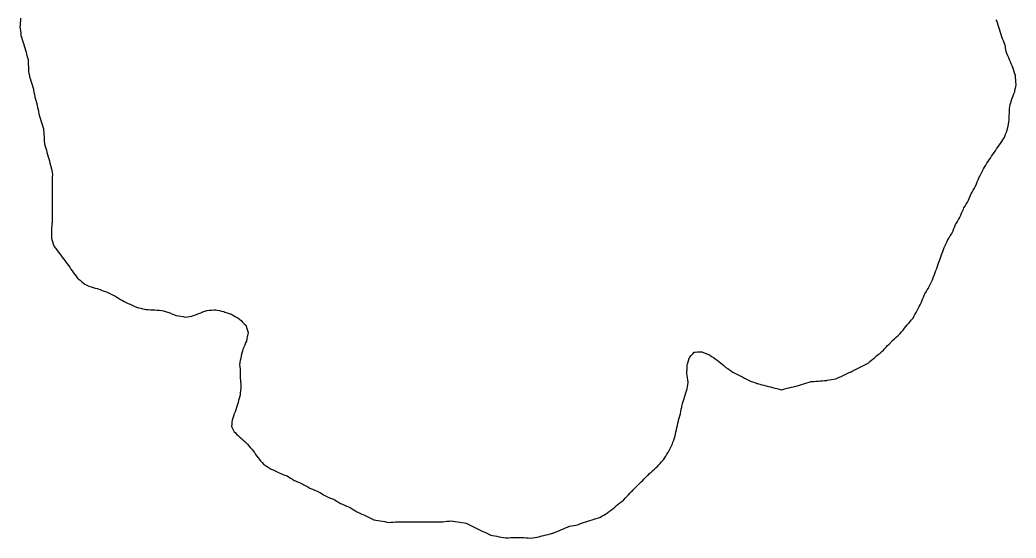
# Model space of a CAD drawing. Header units: millimetres. Extents: x 0 to 3094, y 578 to 2491.
# Drawn here: x 832.1 to 1279.9, y 578.2 to 811.3 of the extents above; entities that cross this region are included whole.
import ezdxf

# ---------------------------------------------------------------- set-up
doc = ezdxf.new("R2010")
doc.units = ezdxf.units.MM
doc.layers.add('ALL_ISLANDS', color=7, linetype='Continuous')
doc.layers.add('OUTLINE_ISLAND_05', color=7, linetype='Continuous')

msp = doc.modelspace()

# ---------------------------------------------------------------- linework, layer by layer
at = {"layer": 'ALL_ISLANDS'}
msp.add_lwpolyline([(832.4422, 812.0259), (832.3658, 811.0288), (832.2895, 810.0317), (832.2131, 809.0347), (832.1368, 808.0376), (832.2276, 807.3216), (832.3535, 806.3295), (832.4793, 805.3375), (832.6052, 804.3454), (832.8597, 803.4963), (833.1468, 802.5384), (833.434, 801.5805), (833.7211, 800.6226), (834.0082, 799.6647), (834.2953, 798.7068), (834.5825, 797.7489), (834.8696, 796.791), (835.1567, 795.8331), (835.4438, 794.8752), (835.731, 793.9173), (835.7719, 793.1967), (835.8286, 792.1983), (835.8853, 791.1999), (835.942, 790.2015), (835.9987, 789.2032), (836.0554, 788.2048), (836.1121, 787.2064), (836.2202, 786.8329), (836.4982, 785.8723), (836.7762, 784.9117), (837.0542, 783.9512), (837.3322, 782.9906), (837.6102, 782.03), (837.8882, 781.0694), (838.1662, 780.1088), (838.2481, 779.7078), (838.4481, 778.728), (838.6482, 777.7482), (838.8483, 776.7684), (838.9085, 776.5463), (839.1704, 775.5812), (839.4323, 774.6161), (839.6942, 773.651), (839.956, 772.6859), (840.1078, 771.9068), (840.299, 770.9253), (840.4902, 769.9437), (840.6814, 768.9622), (840.9762, 768.0096), (841.2718, 767.0543), (841.5675, 766.099), (841.8631, 765.1437), (842.1588, 764.1884), (842.4544, 763.2331), (842.7501, 762.2778), (842.787, 761.6694), (842.8477, 760.6713), (842.9084, 759.6731), (842.969, 758.6749), (843.0297, 757.6768), (843.0903, 756.6786), (843.151, 755.6805), (843.1969, 755.5188), (843.4702, 754.5568), (843.7434, 753.5949), (844.0167, 752.633), (844.29, 751.671), (844.5632, 750.7091), (844.8365, 749.7471), (845.1097, 748.7852), (845.383, 747.8233), (845.6562, 746.8613), (845.9295, 745.8994), (846.2028, 744.9374), (846.2524, 744.6373), (846.4156, 743.6507), (846.5787, 742.6641), (846.7419, 741.6775), (846.7398, 741.6271), (846.6993, 740.6279), (846.6588, 739.6287), (846.6183, 738.6295), (846.5777, 737.6304), (846.5772, 737.0476), (846.5763, 736.0476), (846.5753, 735.0476), (846.5744, 734.0476), (846.5734, 733.0476), (846.5725, 732.0476), (846.5716, 731.0476), (846.5706, 730.0476), (846.5697, 729.0476), (846.5688, 728.0476), (846.5678, 727.0476), (846.5669, 726.0476), (846.5659, 725.0476), (846.565, 724.0476), (846.5641, 723.0476), (846.5631, 722.0476), (846.5622, 721.0476), (846.5613, 720.0476), (846.5169, 719.5204), (846.4331, 718.5239), (846.3492, 717.5275), (846.2654, 716.531), (846.2818, 716.0146), (846.3136, 715.0151), (846.3454, 714.0156), (846.3772, 713.0161), (846.5209, 712.5312), (846.8049, 711.5724), (847.089, 710.6136), (847.3731, 709.6548), (847.559, 709.4048), (848.1558, 708.6025), (848.7527, 707.8001), (849.3495, 706.9977), (849.9463, 706.1954), (850.5432, 705.393), (851.14, 704.5906), (851.7368, 703.7883), (852.3337, 702.9859), (852.9305, 702.1835), (853.3381, 701.6187), (853.9233, 700.8079), (854.5085, 699.997), (855.0937, 699.1861), (855.6789, 698.3752), (856.2641, 697.5643), (856.8493, 696.7534), (857.4345, 695.9425), (858.0197, 695.1316), (858.3902, 694.8122), (859.1476, 694.1593), (859.905, 693.5063), (860.6624, 692.8534), (861.3288, 692.4719), (862.1967, 691.9751), (863.0646, 691.4783), (863.1432, 691.4565), (864.1066, 691.1885), (865.07, 690.9206), (866.0335, 690.6527), (866.9969, 690.3847), (867.2267, 690.3012), (868.1665, 689.9597), (869.1064, 689.6182), (870.0463, 689.2767), (870.9862, 688.9352), (871.6355, 688.6311), (872.5411, 688.207), (873.4467, 687.7829), (874.3523, 687.3589), (874.8048, 687.0861), (875.6612, 686.5699), (876.5177, 686.0537), (877.3741, 685.5374), (878.2306, 685.0212), (879.0525, 684.6287), (879.9549, 684.1978), (880.8573, 683.7668), (881.7597, 683.3359), (882.6621, 682.905), (883.5644, 682.474), (884.4668, 682.0431), (884.4751, 682.0411), (885.4455, 681.7998), (886.416, 681.5586), (887.3865, 681.3174), (888.357, 681.0762), (888.808, 681.0484), (889.8061, 680.9868), (890.8042, 680.9252), (891.8023, 680.8636), (892.8004, 680.802), (893.7985, 680.7404), (894.7966, 680.6788), (895.7947, 680.6172), (896.6149, 680.3904), (897.5786, 680.1237), (898.5424, 679.8571), (898.5765, 679.8436), (899.506, 679.4746), (900.4355, 679.1057), (901.3649, 678.7368), (902.2944, 678.3679), (902.5331, 678.3237), (903.5164, 678.1417), (904.4997, 677.9596), (905.483, 677.7776), (906.4663, 677.5956), (907.3972, 677.7235), (908.3879, 677.8597), (909.3786, 677.9958), (909.6769, 678.1096), (910.6112, 678.466), (911.5456, 678.8224), (912.4799, 679.1788), (913.4142, 679.5352), (914.3486, 679.8916), (915.2829, 680.248), (916.2173, 680.6044), (916.2642, 680.608), (917.2612, 680.6846), (918.2583, 680.7613), (919.2554, 680.8379), (920.2524, 680.9146), (920.8504, 680.7649), (921.8204, 680.5222), (922.7905, 680.2794), (923.7606, 680.0367), (924.3156, 679.8487), (925.2628, 679.528), (926.2099, 679.2073), (927.1571, 678.8865), (927.2288, 678.8445), (928.0916, 678.3389), (928.9543, 677.8333), (929.8171, 677.3276), (930.6799, 676.822), (930.8115, 676.6952), (931.5317, 676.0013), (932.2518, 675.3075), (932.9719, 674.6137), (933.6921, 673.9198), (933.8319, 673.4692), (934.1284, 672.5141), (934.4248, 671.5591), (934.7213, 670.604), (934.5339, 669.7009), (934.3308, 668.7217), (934.1276, 667.7426), (933.9245, 666.7634), (933.5737, 665.9333), (933.1843, 665.0122), (932.795, 664.0911), (932.4057, 663.17), (932.1391, 662.2408), (931.8633, 661.2796), (931.5876, 660.3184), (931.5439, 660.0569), (931.3793, 659.0706), (931.2147, 658.0842), (931.0501, 657.0979), (930.8854, 656.1115), (930.9758, 655.1429), (931.0687, 654.1473), (931.1615, 653.1516), (931.167, 652.7485), (931.1804, 651.7486), (931.1939, 650.7487), (931.2073, 649.7488), (931.2301, 649.4685), (931.3112, 648.4718), (931.3923, 647.4751), (931.4735, 646.4784), (931.4715, 646.4575), (931.3776, 645.4619), (931.2838, 644.4663), (931.1899, 643.4707), (931.0961, 642.4751), (930.9699, 641.9934), (930.7165, 641.026), (930.4631, 640.0587), (930.2097, 639.0913), (930.1034, 638.7737), (929.7861, 637.8254), (929.4688, 636.877), (929.1515, 635.9287), (928.8342, 634.9804), (928.5169, 634.0321), (928.1996, 633.0837), (927.8823, 632.1354), (927.565, 631.1871), (927.4619, 630.33), (927.3425, 629.3372), (927.223, 628.3444), (927.5406, 627.7348), (928.0027, 626.8479), (928.4647, 625.9611), (928.8299, 625.6249), (929.5655, 624.9475), (930.3012, 624.2702), (931.0369, 623.5928), (931.7725, 622.9155), (932.5082, 622.2381), (933.2439, 621.5608), (933.9795, 620.8835), (934.402, 620.3955), (935.0565, 619.6394), (935.7111, 618.8834), (936.3656, 618.1274), (937.0201, 617.3713), (937.5294, 616.6482), (938.1051, 615.8306), (938.6809, 615.013), (939.2567, 614.1954), (939.6948, 613.6901), (940.3498, 612.9345), (941.0048, 612.1789), (941.6599, 611.4233), (942.103, 611.1303), (942.9372, 610.5788), (943.7714, 610.0273), (944.6056, 609.4758), (945.0884, 609.2369), (945.9847, 608.7934), (946.881, 608.3499), (947.7773, 607.9064), (948.6735, 607.4629), (949.4189, 607.1748), (950.3517, 606.8144), (951.2844, 606.4539), (952.2172, 606.0934), (952.9214, 605.6647), (953.7756, 605.1447), (954.6298, 604.6247), (955.484, 604.1048), (955.9504, 603.9157), (956.8771, 603.54), (957.8038, 603.1643), (958.7306, 602.7886), (958.9372, 602.668), (959.8009, 602.1641), (960.6646, 601.6601), (961.5284, 601.1562), (962.3921, 600.6522), (962.7059, 600.5238), (963.6314, 600.1451), (964.5569, 599.7665), (965.4825, 599.3878), (966.408, 599.0091), (967.1843, 598.5322), (968.0364, 598.0088), (968.8884, 597.4854), (969.7405, 596.962), (970.3675, 596.7125), (971.2966, 596.3428), (972.2258, 595.973), (973.1549, 595.6033), (973.6531, 595.3059), (974.5117, 594.7933), (975.3703, 594.2806), (976.2289, 593.768), (976.2452, 593.7611), (977.1663, 593.3718), (978.0874, 592.9825), (979.0085, 592.5932), (979.9296, 592.2039), (980.1646, 592.0658), (981.0268, 591.5591), (981.8889, 591.0524), (982.7511, 590.5458), (983.6132, 590.0391), (983.9769, 589.8631), (984.8771, 589.4276), (985.7773, 588.9922), (986.6775, 588.5567), (987.5777, 588.1212), (988.4779, 587.6857), (989.3781, 587.2502), (990.2783, 586.8147), (991.1785, 586.3793), (992.1615, 586.2153), (993.1478, 586.0508), (994.1342, 585.8862), (995.1206, 585.7217), (996.107, 585.5572), (997.0933, 585.3926), (998.0797, 585.2281), (998.918, 585.2986), (999.9144, 585.3824), (1000.9109, 585.4662), (1001.0551, 585.4667), (1002.0551, 585.4699), (1003.0551, 585.4732), (1004.0551, 585.4764), (1005.0551, 585.4797), (1006.0551, 585.483), (1007.0551, 585.4862), (1008.0551, 585.4895), (1009.0551, 585.4927), (1010.0551, 585.496), (1011.0551, 585.4992), (1012.0551, 585.5025), (1013.0551, 585.5058), (1014.0551, 585.509), (1015.0551, 585.5123), (1016.0551, 585.5155), (1017.0551, 585.5188), (1018.055, 585.522), (1019.055, 585.5253), (1020.055, 585.5286), (1021.055, 585.5318), (1022.055, 585.5351), (1022.182, 585.5448), (1023.179, 585.6216), (1024.1761, 585.6984), (1025.1731, 585.7752), (1026.1702, 585.8519), (1026.8758, 585.741), (1027.8637, 585.5857), (1028.8515, 585.4304), (1029.8394, 585.2751), (1030.8273, 585.1198), (1031.8151, 584.9645), (1032.803, 584.8092), (1033.059, 584.6847), (1033.9585, 584.2476), (1034.8579, 583.8105), (1035.7573, 583.3734), (1036.6567, 582.9364), (1037.5561, 582.4993), (1038.4555, 582.0622), (1039.3549, 581.6251), (1040.2544, 581.188), (1041.1538, 580.7509), (1042.0532, 580.3138), (1042.9526, 579.8767), (1043.852, 579.4396), (1044.5743, 579.3116), (1045.5589, 579.1372), (1046.5436, 578.9627), (1047.5283, 578.7883), (1048.5129, 578.6139), (1049.4976, 578.4394), (1050.4823, 578.265), (1050.8073, 578.2819), (1051.806, 578.3339), (1052.8046, 578.3859), (1053.8033, 578.4379), (1053.9317, 578.4392), (1054.9316, 578.4495), (1055.9316, 578.4598), (1056.9315, 578.4702), (1057.9315, 578.4805), (1058.6591, 578.4166), (1059.6553, 578.3292), (1060.6514, 578.2418), (1061.6476, 578.1544), (1062.5579, 578.2797), (1063.5486, 578.4161), (1064.5392, 578.5525), (1064.8077, 578.6198), (1065.7777, 578.8627), (1066.7478, 579.1057), (1067.7178, 579.3486), (1068.6878, 579.5916), (1069.6579, 579.8345), (1070.6279, 580.0775), (1071.598, 580.3204), (1071.8435, 580.4216), (1072.768, 580.8027), (1073.6925, 581.1839), (1074.6171, 581.565), (1075.5416, 581.9461), (1076.4661, 582.3272), (1077.3906, 582.7084), (1078.3151, 583.0895), (1079.2397, 583.4706), (1080.0942, 583.6006), (1081.0828, 583.7509), (1082.0715, 583.9013), (1082.2302, 583.9611), (1083.1661, 584.3133), (1084.102, 584.6656), (1085.0379, 585.0178), (1085.9738, 585.3701), (1086.4734, 585.5267), (1087.4276, 585.8258), (1088.3818, 586.125), (1089.3361, 586.4241), (1090.2903, 586.7233), (1091.2445, 587.0224), (1092.1987, 587.3216), (1093.1529, 587.6207), (1093.723, 587.9591), (1094.583, 588.4695), (1095.4429, 588.9799), (1096.3029, 589.4903), (1096.4483, 589.6083), (1097.2247, 590.2385), (1098.0011, 590.8687), (1098.7775, 591.499), (1099.5539, 592.1292), (1100.3303, 592.7594), (1101.1067, 593.3896), (1101.8832, 594.0199), (1102.6596, 594.6501), (1103.436, 595.2803), (1103.5743, 595.4259), (1104.2629, 596.151), (1104.9516, 596.8761), (1105.6403, 597.6011), (1106.329, 598.3262), (1107.0177, 599.0513), (1107.1433, 599.1774), (1107.849, 599.8858), (1108.5547, 600.5943), (1109.2605, 601.3028), (1109.9662, 602.0113), (1110.6719, 602.7198), (1111.3776, 603.4283), (1112.0833, 604.1368), (1112.7891, 604.8453), (1113.4948, 605.5538), (1114.2005, 606.2623), (1114.4794, 606.5195), (1115.2145, 607.1975), (1115.9496, 607.8754), (1116.6847, 608.5534), (1117.4198, 609.2314), (1118.1549, 609.9093), (1118.5213, 610.2897), (1119.2151, 611.0099), (1119.9088, 611.7301), (1120.6026, 612.4502), (1121.2964, 613.1704), (1121.3953, 613.328), (1121.9267, 614.1752), (1122.4581, 615.0223), (1122.9894, 615.8694), (1123.5208, 616.7166), (1123.6678, 617.0123), (1124.113, 617.9077), (1124.5581, 618.8032), (1125.0033, 619.6987), (1125.4485, 620.5941), (1125.6941, 621.3106), (1126.0184, 622.2566), (1126.3427, 623.2026), (1126.667, 624.1485), (1126.8369, 624.9293), (1127.0496, 625.9064), (1127.2623, 626.8835), (1127.475, 627.8606), (1127.6876, 628.8378), (1127.9003, 629.8149), (1128.113, 630.792), (1128.2153, 631.1628), (1128.4811, 632.1268), (1128.747, 633.0908), (1129.0129, 634.0548), (1129.0336, 634.1546), (1129.2366, 635.1337), (1129.4395, 636.1129), (1129.6425, 637.0921), (1129.8455, 638.0713), (1130.0246, 638.6599), (1130.3158, 639.6166), (1130.6069, 640.5733), (1130.8981, 641.53), (1131.1893, 642.4866), (1131.4804, 643.4433), (1131.7716, 644.4), (1132.0627, 645.3567), (1132.1879, 646.1948), (1132.3355, 647.1839), (1132.4831, 648.1729), (1132.4667, 648.3053), (1132.3436, 649.2977), (1132.2205, 650.2901), (1132.0973, 651.2825), (1131.9742, 652.2748), (1131.9971, 652.9899), (1132.0292, 653.9894), (1132.0612, 654.9888), (1132.0933, 655.9883), (1132.2505, 656.5336), (1132.5274, 657.4945), (1132.8044, 658.4554), (1133.0813, 659.4163), (1133.2616, 659.6199), (1133.9245, 660.3685), (1134.5875, 661.1172), (1135.2505, 661.8658), (1135.6711, 661.8768), (1136.6707, 661.9029), (1137.6704, 661.929), (1138.67, 661.9551), (1139.298, 661.7045), (1140.2267, 661.3338), (1141.1555, 660.9631), (1142.0842, 660.5924), (1142.2219, 660.4965), (1143.0424, 659.9248), (1143.8629, 659.3532), (1144.6834, 658.7815), (1145.5039, 658.2099), (1146.3244, 657.6382), (1147.0289, 657.0362), (1147.7892, 656.3866), (1148.5495, 655.737), (1149.3097, 655.0874), (1149.4806, 654.9687), (1150.3022, 654.3986), (1151.1237, 653.8284), (1151.9452, 653.2582), (1152.7668, 652.6881), (1152.9309, 652.6107), (1153.8356, 652.1846), (1154.7402, 651.7584), (1155.6449, 651.3322), (1156.5495, 650.9061), (1157.0198, 650.6424), (1157.892, 650.1532), (1158.7642, 649.6641), (1159.6364, 649.175), (1159.6522, 649.169), (1160.5877, 648.8155), (1161.5231, 648.4621), (1162.4586, 648.1086), (1163.394, 647.7552), (1163.7129, 647.672), (1164.6806, 647.4195), (1165.6482, 647.1671), (1166.6158, 646.9146), (1167.5834, 646.6622), (1168.551, 646.4098), (1169.5186, 646.1573), (1170.4862, 645.9049), (1171.4538, 645.6524), (1172.4214, 645.4), (1173.3891, 645.1475), (1174.3567, 644.8951), (1175.0806, 645.0719), (1176.052, 645.3092), (1177.0235, 645.5465), (1177.9949, 645.7837), (1178.9664, 646.021), (1179.9378, 646.2583), (1180.9093, 646.4955), (1181.1288, 646.5621), (1182.0857, 646.8523), (1183.0427, 647.1425), (1183.9997, 647.4328), (1184.9566, 647.723), (1185.9136, 648.0132), (1186.8706, 648.3034), (1187.8275, 648.5936), (1187.9025, 648.5993), (1188.8996, 648.6752), (1189.8967, 648.7511), (1190.8938, 648.827), (1191.8909, 648.9029), (1192.8881, 648.9788), (1193.8852, 649.0547), (1194.8823, 649.1306), (1194.9933, 649.1492), (1195.9795, 649.3144), (1196.9658, 649.4797), (1197.952, 649.6449), (1198.9383, 649.8102), (1199.5183, 650.0778), (1200.4263, 650.4967), (1201.3343, 650.9156), (1202.2424, 651.3345), (1203.1504, 651.7534), (1204.0584, 652.1724), (1204.9664, 652.5913), (1205.8745, 653.0102), (1206.2979, 653.2303), (1207.1851, 653.6916), (1208.0724, 654.1528), (1208.9596, 654.6141), (1209.8469, 655.0754), (1210.7342, 655.5366), (1211.6214, 655.9979), (1212.5087, 656.4591), (1213.396, 656.9204), (1214.1575, 657.5547), (1214.9258, 658.1948), (1215.6942, 658.8348), (1216.4625, 659.4748), (1217.2309, 660.1149), (1217.9992, 660.7549), (1218.7676, 661.3949), (1219.536, 662.0349), (1220.3043, 662.675), (1220.8462, 663.2625), (1221.5242, 663.9976), (1222.2022, 664.7327), (1222.8801, 665.4677), (1223.5581, 666.2028), (1223.8283, 666.4541), (1224.5606, 667.1352), (1225.2928, 667.8163), (1226.025, 668.4973), (1226.7572, 669.1784), (1227.4895, 669.8594), (1227.8177, 670.2482), (1228.4628, 671.0122), (1229.1079, 671.7763), (1229.753, 672.5404), (1230.3981, 673.3045), (1231.0432, 674.0686), (1231.6883, 674.8327), (1232.3334, 675.5968), (1232.9785, 676.3609), (1233.6236, 677.125), (1234.0157, 677.8657), (1234.4835, 678.7496), (1234.9514, 679.6334), (1235.4192, 680.5172), (1235.8871, 681.401), (1236.3549, 682.2848), (1236.8227, 683.1686), (1237.2906, 684.0524), (1237.5512, 684.7194), (1237.9152, 685.6508), (1238.2792, 686.5822), (1238.6432, 687.5136), (1238.9827, 688.0792), (1239.4973, 688.9366), (1240.0119, 689.794), (1240.5266, 690.6514), (1240.6048, 690.8089), (1241.0498, 691.7045), (1241.4948, 692.6), (1241.9398, 693.4955), (1242.3848, 694.3911), (1242.5373, 694.8124), (1242.8775, 695.7527), (1243.2178, 696.6931), (1243.5581, 697.6334), (1243.8984, 698.5737), (1244.2387, 699.514), (1244.5789, 700.4543), (1244.9192, 701.3947), (1245.2595, 702.335), (1245.5998, 703.2753), (1245.94, 704.2156), (1246.2803, 705.156), (1246.6206, 706.0963), (1246.9609, 707.0366), (1247.3012, 707.9769), (1247.6414, 708.9173), (1248.0343, 709.7466), (1248.4624, 710.6503), (1248.8906, 711.554), (1249.3187, 712.4578), (1249.8061, 713.2485), (1250.3309, 714.0997), (1250.8556, 714.951), (1251.3804, 715.8022), (1251.6419, 716.462), (1252.0104, 717.3916), (1252.3788, 718.3212), (1252.7473, 719.2509), (1253.0816, 719.8078), (1253.5962, 720.6652), (1254.1108, 721.5226), (1254.6255, 722.38), (1254.6855, 722.5235), (1255.0714, 723.4461), (1255.4573, 724.3686), (1255.8432, 725.2912), (1256.2291, 726.2137), (1256.5099, 726.6834), (1257.023, 727.5417), (1257.5361, 728.4001), (1258.0492, 729.2584), (1258.5623, 730.1167), (1258.9028, 731.0047), (1259.2609, 731.9383), (1259.6189, 732.872), (1259.6828, 732.9832), (1260.1812, 733.8501), (1260.6796, 734.7171), (1261.178, 735.584), (1261.6764, 736.451), (1261.7226, 736.5623), (1262.1063, 737.4857), (1262.4899, 738.4092), (1262.8735, 739.3327), (1263.2572, 740.2562), (1263.4734, 740.6795), (1263.9282, 741.5701), (1264.383, 742.4607), (1264.8378, 743.3512), (1265.2927, 744.2418), (1265.803, 745.0673), (1266.3289, 745.9178), (1266.8547, 746.7684), (1267.3806, 747.619), (1267.8269, 748.2739), (1268.3901, 749.1003), (1268.9532, 749.9266), (1269.5164, 750.753), (1270.0795, 751.5793), (1270.6427, 752.4057), (1271.2058, 753.232), (1271.769, 754.0584), (1272.3321, 754.8847), (1272.8953, 755.7111), (1273.4584, 756.5375), (1274.0216, 757.3638), (1274.5847, 758.1902), (1274.8695, 758.9092), (1275.2378, 759.8389), (1275.6061, 760.7686), (1275.9744, 761.6983), (1276.1283, 762.4609), (1276.3261, 763.4411), (1276.524, 764.4213), (1276.7218, 765.4016), (1276.7685, 766.3693), (1276.8168, 767.3681), (1276.865, 768.367), (1276.9132, 769.3658), (1276.9614, 770.3646), (1277.0097, 771.3635), (1277.0579, 772.3623), (1277.2921, 773.2058), (1277.5596, 774.1693), (1277.8271, 775.1329), (1277.8587, 775.2123), (1278.2288, 776.1413), (1278.5989, 777.0702), (1278.969, 777.9992), (1279.3391, 778.9282), (1279.3996, 779.2627), (1279.5774, 780.2468), (1279.7552, 781.2308), (1279.933, 782.2149), (1279.9225, 782.3468), (1279.8429, 783.3436), (1279.7634, 784.3404), (1279.6839, 785.3373), (1279.6043, 786.3341), (1279.3824, 787.037), (1279.0812, 787.9906), (1278.7801, 788.9442), (1278.4789, 789.8977), (1278.1803, 790.6002), (1277.7891, 791.5205), (1277.3979, 792.4408), (1277.0067, 793.3611), (1276.6155, 794.2814), (1276.2243, 795.2017), (1275.8331, 796.122), (1275.4419, 797.0423), (1275.3127, 797.8849), (1275.1612, 798.8734), (1275.0096, 799.8618), (1274.9582, 799.999), (1274.6067, 800.9352), (1274.2552, 801.8714), (1273.9037, 802.8076), (1273.5522, 803.7438), (1273.4092, 804.1995), (1273.1098, 805.1536), (1272.8104, 806.1078), (1272.511, 807.0619), (1272.2116, 808.016), (1271.9122, 808.9701), (1271.6128, 809.9243), (1271.3134, 810.8784), (1271.0241, 811.371)], dxfattribs=at)
at = {"layer": 'OUTLINE_ISLAND_05'}
msp.add_lwpolyline([(832.4422, 812.0259), (832.3658, 811.0288), (832.2895, 810.0317), (832.2131, 809.0347), (832.1368, 808.0376), (832.2276, 807.3216), (832.3535, 806.3295), (832.4793, 805.3375), (832.6052, 804.3454), (832.8597, 803.4963), (833.1468, 802.5384), (833.434, 801.5805), (833.7211, 800.6226), (834.0082, 799.6647), (834.2953, 798.7068), (834.5825, 797.7489), (834.8696, 796.791), (835.1567, 795.8331), (835.4438, 794.8752), (835.731, 793.9173), (835.7719, 793.1967), (835.8286, 792.1983), (835.8853, 791.1999), (835.942, 790.2015), (835.9987, 789.2032), (836.0554, 788.2048), (836.1121, 787.2064), (836.2202, 786.8329), (836.4982, 785.8723), (836.7762, 784.9117), (837.0542, 783.9512), (837.3322, 782.9906), (837.6102, 782.03), (837.8882, 781.0694), (838.1662, 780.1088), (838.2481, 779.7078), (838.4481, 778.728), (838.6482, 777.7482), (838.8483, 776.7684), (838.9085, 776.5463), (839.1704, 775.5812), (839.4323, 774.6161), (839.6942, 773.651), (839.956, 772.6859), (840.1078, 771.9068), (840.299, 770.9253), (840.4902, 769.9437), (840.6814, 768.9622), (840.9762, 768.0096), (841.2718, 767.0543), (841.5675, 766.099), (841.8631, 765.1437), (842.1588, 764.1884), (842.4544, 763.2331), (842.7501, 762.2778), (842.787, 761.6694), (842.8477, 760.6713), (842.9084, 759.6731), (842.969, 758.6749), (843.0297, 757.6768), (843.0903, 756.6786), (843.151, 755.6805), (843.1969, 755.5188), (843.4702, 754.5568), (843.7434, 753.5949), (844.0167, 752.633), (844.29, 751.671), (844.5632, 750.7091), (844.8365, 749.7471), (845.1097, 748.7852), (845.383, 747.8233), (845.6562, 746.8613), (845.9295, 745.8994), (846.2028, 744.9374), (846.2524, 744.6373), (846.4156, 743.6507), (846.5787, 742.6641), (846.7419, 741.6775), (846.7398, 741.6271), (846.6993, 740.6279), (846.6588, 739.6287), (846.6183, 738.6295), (846.5777, 737.6304), (846.5772, 737.0476), (846.5763, 736.0476), (846.5753, 735.0476), (846.5744, 734.0476), (846.5734, 733.0476), (846.5725, 732.0476), (846.5716, 731.0476), (846.5706, 730.0476), (846.5697, 729.0476), (846.5688, 728.0476), (846.5678, 727.0476), (846.5669, 726.0476), (846.5659, 725.0476), (846.565, 724.0476), (846.5641, 723.0476), (846.5631, 722.0476), (846.5622, 721.0476), (846.5613, 720.0476), (846.5169, 719.5204), (846.4331, 718.5239), (846.3492, 717.5275), (846.2654, 716.531), (846.2818, 716.0146), (846.3136, 715.0151), (846.3454, 714.0156), (846.3772, 713.0161), (846.5209, 712.5312), (846.8049, 711.5724), (847.089, 710.6136), (847.3731, 709.6548), (847.559, 709.4048), (848.1558, 708.6025), (848.7527, 707.8001), (849.3495, 706.9977), (849.9463, 706.1954), (850.5432, 705.393), (851.14, 704.5906), (851.7368, 703.7883), (852.3337, 702.9859), (852.9305, 702.1835), (853.3381, 701.6187), (853.9233, 700.8079), (854.5085, 699.997), (855.0937, 699.1861), (855.6789, 698.3752), (856.2641, 697.5643), (856.8493, 696.7534), (857.4345, 695.9425), (858.0197, 695.1316), (858.3902, 694.8122), (859.1476, 694.1593), (859.905, 693.5063), (860.6624, 692.8534), (861.3288, 692.4719), (862.1967, 691.9751), (863.0646, 691.4783), (863.1432, 691.4565), (864.1066, 691.1885), (865.07, 690.9206), (866.0335, 690.6527), (866.9969, 690.3847), (867.2267, 690.3012), (868.1665, 689.9597), (869.1064, 689.6182), (870.0463, 689.2767), (870.9862, 688.9352), (871.6355, 688.6311), (872.5411, 688.207), (873.4467, 687.7829), (874.3523, 687.3589), (874.8048, 687.0861), (875.6612, 686.5699), (876.5177, 686.0537), (877.3741, 685.5374), (878.2306, 685.0212), (879.0525, 684.6287), (879.9549, 684.1978), (880.8573, 683.7668), (881.7597, 683.3359), (882.6621, 682.905), (883.5644, 682.474), (884.4668, 682.0431), (884.4751, 682.0411), (885.4455, 681.7998), (886.416, 681.5586), (887.3865, 681.3174), (888.357, 681.0762), (888.808, 681.0484), (889.8061, 680.9868), (890.8042, 680.9252), (891.8023, 680.8636), (892.8004, 680.802), (893.7985, 680.7404), (894.7966, 680.6788), (895.7947, 680.6172), (896.6149, 680.3904), (897.5786, 680.1237), (898.5424, 679.8571), (898.5765, 679.8436), (899.506, 679.4746), (900.4355, 679.1057), (901.3649, 678.7368), (902.2944, 678.3679), (902.5331, 678.3237), (903.5164, 678.1417), (904.4997, 677.9596), (905.483, 677.7776), (906.4663, 677.5956), (907.3972, 677.7235), (908.3879, 677.8597), (909.3786, 677.9958), (909.6769, 678.1096), (910.6112, 678.466), (911.5456, 678.8224), (912.4799, 679.1788), (913.4142, 679.5352), (914.3486, 679.8916), (915.2829, 680.248), (916.2173, 680.6044), (916.2642, 680.608), (917.2612, 680.6846), (918.2583, 680.7613), (919.2554, 680.8379), (920.2524, 680.9146), (920.8504, 680.7649), (921.8204, 680.5222), (922.7905, 680.2794), (923.7606, 680.0367), (924.3156, 679.8487), (925.2628, 679.528), (926.2099, 679.2073), (927.1571, 678.8865), (927.2288, 678.8445), (928.0916, 678.3389), (928.9543, 677.8333), (929.8171, 677.3276), (930.6799, 676.822), (930.8115, 676.6952), (931.5317, 676.0013), (932.2518, 675.3075), (932.9719, 674.6137), (933.6921, 673.9198), (933.8319, 673.4692), (934.1284, 672.5141), (934.4248, 671.5591), (934.7213, 670.604), (934.5339, 669.7009), (934.3308, 668.7217), (934.1276, 667.7426), (933.9245, 666.7634), (933.5737, 665.9333), (933.1843, 665.0122), (932.795, 664.0911), (932.4057, 663.17), (932.1391, 662.2408), (931.8633, 661.2796), (931.5876, 660.3184), (931.5439, 660.0569), (931.3793, 659.0706), (931.2147, 658.0842), (931.0501, 657.0979), (930.8854, 656.1115), (930.9758, 655.1429), (931.0687, 654.1473), (931.1615, 653.1516), (931.167, 652.7485), (931.1804, 651.7486), (931.1939, 650.7487), (931.2073, 649.7488), (931.2301, 649.4685), (931.3112, 648.4718), (931.3923, 647.4751), (931.4735, 646.4784), (931.4715, 646.4575), (931.3776, 645.4619), (931.2838, 644.4663), (931.1899, 643.4707), (931.0961, 642.4751), (930.9699, 641.9934), (930.7165, 641.026), (930.4631, 640.0587), (930.2097, 639.0913), (930.1034, 638.7737), (929.7861, 637.8254), (929.4688, 636.877), (929.1515, 635.9287), (928.8342, 634.9804), (928.5169, 634.0321), (928.1996, 633.0837), (927.8823, 632.1354), (927.565, 631.1871), (927.4619, 630.33), (927.3425, 629.3372), (927.223, 628.3444), (927.5406, 627.7348), (928.0027, 626.8479), (928.4647, 625.9611), (928.8299, 625.6249), (929.5655, 624.9475), (930.3012, 624.2702), (931.0369, 623.5928), (931.7725, 622.9155), (932.5082, 622.2381), (933.2439, 621.5608), (933.9795, 620.8835), (934.402, 620.3955), (935.0565, 619.6394), (935.7111, 618.8834), (936.3656, 618.1274), (937.0201, 617.3713), (937.5294, 616.6482), (938.1051, 615.8306), (938.6809, 615.013), (939.2567, 614.1954), (939.6948, 613.6901), (940.3498, 612.9345), (941.0048, 612.1789), (941.6599, 611.4233), (942.103, 611.1303), (942.9372, 610.5788), (943.7714, 610.0273), (944.6056, 609.4758), (945.0884, 609.2369), (945.9847, 608.7934), (946.881, 608.3499), (947.7773, 607.9064), (948.6735, 607.4629), (949.4189, 607.1748), (950.3517, 606.8144), (951.2844, 606.4539), (952.2172, 606.0934), (952.9214, 605.6647), (953.7756, 605.1447), (954.6298, 604.6247), (955.484, 604.1048), (955.9504, 603.9157), (956.8771, 603.54), (957.8038, 603.1643), (958.7306, 602.7886), (958.9372, 602.668), (959.8009, 602.1641), (960.6646, 601.6601), (961.5284, 601.1562), (962.3921, 600.6522), (962.7059, 600.5238), (963.6314, 600.1451), (964.5569, 599.7665), (965.4825, 599.3878), (966.408, 599.0091), (967.1843, 598.5322), (968.0364, 598.0088), (968.8884, 597.4854), (969.7405, 596.962), (970.3675, 596.7125), (971.2966, 596.3428), (972.2258, 595.973), (973.1549, 595.6033), (973.6531, 595.3059), (974.5117, 594.7933), (975.3703, 594.2806), (976.2289, 593.768), (976.2452, 593.7611), (977.1663, 593.3718), (978.0874, 592.9825), (979.0085, 592.5932), (979.9296, 592.2039), (980.1646, 592.0658), (981.0268, 591.5591), (981.8889, 591.0524), (982.7511, 590.5458), (983.6132, 590.0391), (983.9769, 589.8631), (984.8771, 589.4276), (985.7773, 588.9922), (986.6775, 588.5567), (987.5777, 588.1212), (988.4779, 587.6857), (989.3781, 587.2502), (990.2783, 586.8147), (991.1785, 586.3793), (992.1615, 586.2153), (993.1478, 586.0508), (994.1342, 585.8862), (995.1206, 585.7217), (996.107, 585.5572), (997.0933, 585.3926), (998.0797, 585.2281), (998.918, 585.2986), (999.9144, 585.3824), (1000.9109, 585.4662), (1001.0551, 585.4667), (1002.0551, 585.4699), (1003.0551, 585.4732), (1004.0551, 585.4764), (1005.0551, 585.4797), (1006.0551, 585.483), (1007.0551, 585.4862), (1008.0551, 585.4895), (1009.0551, 585.4927), (1010.0551, 585.496), (1011.0551, 585.4992), (1012.0551, 585.5025), (1013.0551, 585.5058), (1014.0551, 585.509), (1015.0551, 585.5123), (1016.0551, 585.5155), (1017.0551, 585.5188), (1018.055, 585.522), (1019.055, 585.5253), (1020.055, 585.5286), (1021.055, 585.5318), (1022.055, 585.5351), (1022.182, 585.5448), (1023.179, 585.6216), (1024.1761, 585.6984), (1025.1731, 585.7752), (1026.1702, 585.8519), (1026.8758, 585.741), (1027.8637, 585.5857), (1028.8515, 585.4304), (1029.8394, 585.2751), (1030.8273, 585.1198), (1031.8151, 584.9645), (1032.803, 584.8092), (1033.059, 584.6847), (1033.9585, 584.2476), (1034.8579, 583.8105), (1035.7573, 583.3734), (1036.6567, 582.9364), (1037.5561, 582.4993), (1038.4555, 582.0622), (1039.3549, 581.6251), (1040.2544, 581.188), (1041.1538, 580.7509), (1042.0532, 580.3138), (1042.9526, 579.8767), (1043.852, 579.4396), (1044.5743, 579.3116), (1045.5589, 579.1372), (1046.5436, 578.9627), (1047.5283, 578.7883), (1048.5129, 578.6139), (1049.4976, 578.4394), (1050.4823, 578.265), (1050.8073, 578.2819), (1051.806, 578.3339), (1052.8046, 578.3859), (1053.8033, 578.4379), (1053.9317, 578.4392), (1054.9316, 578.4495), (1055.9316, 578.4598), (1056.9315, 578.4702), (1057.9315, 578.4805), (1058.6591, 578.4166), (1059.6553, 578.3292), (1060.6514, 578.2418), (1061.6476, 578.1544), (1062.5579, 578.2797), (1063.5486, 578.4161), (1064.5392, 578.5525), (1064.8077, 578.6198), (1065.7777, 578.8627), (1066.7478, 579.1057), (1067.7178, 579.3486), (1068.6878, 579.5916), (1069.6579, 579.8345), (1070.6279, 580.0775), (1071.598, 580.3204), (1071.8435, 580.4216), (1072.768, 580.8027), (1073.6925, 581.1839), (1074.6171, 581.565), (1075.5416, 581.9461), (1076.4661, 582.3272), (1077.3906, 582.7084), (1078.3151, 583.0895), (1079.2397, 583.4706), (1080.0942, 583.6006), (1081.0828, 583.7509), (1082.0715, 583.9013), (1082.2302, 583.9611), (1083.1661, 584.3133), (1084.102, 584.6656), (1085.0379, 585.0178), (1085.9738, 585.3701), (1086.4734, 585.5267), (1087.4276, 585.8258), (1088.3818, 586.125), (1089.3361, 586.4241), (1090.2903, 586.7233), (1091.2445, 587.0224), (1092.1987, 587.3216), (1093.1529, 587.6207), (1093.723, 587.9591), (1094.583, 588.4695), (1095.4429, 588.9799), (1096.3029, 589.4903), (1096.4483, 589.6083), (1097.2247, 590.2385), (1098.0011, 590.8687), (1098.7775, 591.499), (1099.5539, 592.1292), (1100.3303, 592.7594), (1101.1067, 593.3896), (1101.8832, 594.0199), (1102.6596, 594.6501), (1103.436, 595.2803), (1103.5743, 595.4259), (1104.2629, 596.151), (1104.9516, 596.8761), (1105.6403, 597.6011), (1106.329, 598.3262), (1107.0177, 599.0513), (1107.1433, 599.1774), (1107.849, 599.8858), (1108.5547, 600.5943), (1109.2605, 601.3028), (1109.9662, 602.0113), (1110.6719, 602.7198), (1111.3776, 603.4283), (1112.0833, 604.1368), (1112.7891, 604.8453), (1113.4948, 605.5538), (1114.2005, 606.2623), (1114.4794, 606.5195), (1115.2145, 607.1975), (1115.9496, 607.8754), (1116.6847, 608.5534), (1117.4198, 609.2314), (1118.1549, 609.9093), (1118.5213, 610.2897), (1119.2151, 611.0099), (1119.9088, 611.7301), (1120.6026, 612.4502), (1121.2964, 613.1704), (1121.3953, 613.328), (1121.9267, 614.1752), (1122.4581, 615.0223), (1122.9894, 615.8694), (1123.5208, 616.7166), (1123.6678, 617.0123), (1124.113, 617.9077), (1124.5581, 618.8032), (1125.0033, 619.6987), (1125.4485, 620.5941), (1125.6941, 621.3106), (1126.0184, 622.2566), (1126.3427, 623.2026), (1126.667, 624.1485), (1126.8369, 624.9293), (1127.0496, 625.9064), (1127.2623, 626.8835), (1127.475, 627.8606), (1127.6876, 628.8378), (1127.9003, 629.8149), (1128.113, 630.792), (1128.2153, 631.1628), (1128.4811, 632.1268), (1128.747, 633.0908), (1129.0129, 634.0548), (1129.0336, 634.1546), (1129.2366, 635.1337), (1129.4395, 636.1129), (1129.6425, 637.0921), (1129.8455, 638.0713), (1130.0246, 638.6599), (1130.3158, 639.6166), (1130.6069, 640.5733), (1130.8981, 641.53), (1131.1893, 642.4866), (1131.4804, 643.4433), (1131.7716, 644.4), (1132.0627, 645.3567), (1132.1879, 646.1948), (1132.3355, 647.1839), (1132.4831, 648.1729), (1132.4667, 648.3053), (1132.3436, 649.2977), (1132.2205, 650.2901), (1132.0973, 651.2825), (1131.9742, 652.2748), (1131.9971, 652.9899), (1132.0292, 653.9894), (1132.0612, 654.9888), (1132.0933, 655.9883), (1132.2505, 656.5336), (1132.5274, 657.4945), (1132.8044, 658.4554), (1133.0813, 659.4163), (1133.2616, 659.6199), (1133.9245, 660.3685), (1134.5875, 661.1172), (1135.2505, 661.8658), (1135.6711, 661.8768), (1136.6707, 661.9029), (1137.6704, 661.929), (1138.67, 661.9551), (1139.298, 661.7045), (1140.2267, 661.3338), (1141.1555, 660.9631), (1142.0842, 660.5924), (1142.2219, 660.4965), (1143.0424, 659.9248), (1143.8629, 659.3532), (1144.6834, 658.7815), (1145.5039, 658.2099), (1146.3244, 657.6382), (1147.0289, 657.0362), (1147.7892, 656.3866), (1148.5495, 655.737), (1149.3097, 655.0874), (1149.4806, 654.9687), (1150.3022, 654.3986), (1151.1237, 653.8284), (1151.9452, 653.2582), (1152.7668, 652.6881), (1152.9309, 652.6107), (1153.8356, 652.1846), (1154.7402, 651.7584), (1155.6449, 651.3322), (1156.5495, 650.9061), (1157.0198, 650.6424), (1157.892, 650.1532), (1158.7642, 649.6641), (1159.6364, 649.175), (1159.6522, 649.169), (1160.5877, 648.8155), (1161.5231, 648.4621), (1162.4586, 648.1086), (1163.394, 647.7552), (1163.7129, 647.672), (1164.6806, 647.4195), (1165.6482, 647.1671), (1166.6158, 646.9146), (1167.5834, 646.6622), (1168.551, 646.4098), (1169.5186, 646.1573), (1170.4862, 645.9049), (1171.4538, 645.6524), (1172.4214, 645.4), (1173.3891, 645.1475), (1174.3567, 644.8951), (1175.0806, 645.0719), (1176.052, 645.3092), (1177.0235, 645.5465), (1177.9949, 645.7837), (1178.9664, 646.021), (1179.9378, 646.2583), (1180.9093, 646.4955), (1181.1288, 646.5621), (1182.0857, 646.8523), (1183.0427, 647.1425), (1183.9997, 647.4328), (1184.9566, 647.723), (1185.9136, 648.0132), (1186.8706, 648.3034), (1187.8275, 648.5936), (1187.9025, 648.5993), (1188.8996, 648.6752), (1189.8967, 648.7511), (1190.8938, 648.827), (1191.8909, 648.9029), (1192.8881, 648.9788), (1193.8852, 649.0547), (1194.8823, 649.1306), (1194.9933, 649.1492), (1195.9795, 649.3144), (1196.9658, 649.4797), (1197.952, 649.6449), (1198.9383, 649.8102), (1199.5183, 650.0778), (1200.4263, 650.4967), (1201.3343, 650.9156), (1202.2424, 651.3345), (1203.1504, 651.7534), (1204.0584, 652.1724), (1204.9664, 652.5913), (1205.8745, 653.0102), (1206.2979, 653.2303), (1207.1851, 653.6916), (1208.0724, 654.1528), (1208.9596, 654.6141), (1209.8469, 655.0754), (1210.7342, 655.5366), (1211.6214, 655.9979), (1212.5087, 656.4591), (1213.396, 656.9204), (1214.1575, 657.5547), (1214.9258, 658.1948), (1215.6942, 658.8348), (1216.4625, 659.4748), (1217.2309, 660.1149), (1217.9992, 660.7549), (1218.7676, 661.3949), (1219.536, 662.0349), (1220.3043, 662.675), (1220.8462, 663.2625), (1221.5242, 663.9976), (1222.2022, 664.7327), (1222.8801, 665.4677), (1223.5581, 666.2028), (1223.8283, 666.4541), (1224.5606, 667.1352), (1225.2928, 667.8163), (1226.025, 668.4973), (1226.7572, 669.1784), (1227.4895, 669.8594), (1227.8177, 670.2482), (1228.4628, 671.0122), (1229.1079, 671.7763), (1229.753, 672.5404), (1230.3981, 673.3045), (1231.0432, 674.0686), (1231.6883, 674.8327), (1232.3334, 675.5968), (1232.9785, 676.3609), (1233.6236, 677.125), (1234.0157, 677.8657), (1234.4835, 678.7496), (1234.9514, 679.6334), (1235.4192, 680.5172), (1235.8871, 681.401), (1236.3549, 682.2848), (1236.8227, 683.1686), (1237.2906, 684.0524), (1237.5512, 684.7194), (1237.9152, 685.6508), (1238.2792, 686.5822), (1238.6432, 687.5136), (1238.9827, 688.0792), (1239.4973, 688.9366), (1240.0119, 689.794), (1240.5266, 690.6514), (1240.6048, 690.8089), (1241.0498, 691.7045), (1241.4948, 692.6), (1241.9398, 693.4955), (1242.3848, 694.3911), (1242.5373, 694.8124), (1242.8775, 695.7527), (1243.2178, 696.6931), (1243.5581, 697.6334), (1243.8984, 698.5737), (1244.2387, 699.514), (1244.5789, 700.4543), (1244.9192, 701.3947), (1245.2595, 702.335), (1245.5998, 703.2753), (1245.94, 704.2156), (1246.2803, 705.156), (1246.6206, 706.0963), (1246.9609, 707.0366), (1247.3012, 707.9769), (1247.6414, 708.9173), (1248.0343, 709.7466), (1248.4624, 710.6503), (1248.8906, 711.554), (1249.3187, 712.4578), (1249.8061, 713.2485), (1250.3309, 714.0997), (1250.8556, 714.951), (1251.3804, 715.8022), (1251.6419, 716.462), (1252.0104, 717.3916), (1252.3788, 718.3212), (1252.7473, 719.2509), (1253.0816, 719.8078), (1253.5962, 720.6652), (1254.1108, 721.5226), (1254.6255, 722.38), (1254.6855, 722.5235), (1255.0714, 723.4461), (1255.4573, 724.3686), (1255.8432, 725.2912), (1256.2291, 726.2137), (1256.5099, 726.6834), (1257.023, 727.5417), (1257.5361, 728.4001), (1258.0492, 729.2584), (1258.5623, 730.1167), (1258.9028, 731.0047), (1259.2609, 731.9383), (1259.6189, 732.872), (1259.6828, 732.9832), (1260.1812, 733.8501), (1260.6796, 734.7171), (1261.178, 735.584), (1261.6764, 736.451), (1261.7226, 736.5623), (1262.1063, 737.4857), (1262.4899, 738.4092), (1262.8735, 739.3327), (1263.2572, 740.2562), (1263.4734, 740.6795), (1263.9282, 741.5701), (1264.383, 742.4607), (1264.8378, 743.3512), (1265.2927, 744.2418), (1265.803, 745.0673), (1266.3289, 745.9178), (1266.8547, 746.7684), (1267.3806, 747.619), (1267.8269, 748.2739), (1268.3901, 749.1003), (1268.9532, 749.9266), (1269.5164, 750.753), (1270.0795, 751.5793), (1270.6427, 752.4057), (1271.2058, 753.232), (1271.769, 754.0584), (1272.3321, 754.8847), (1272.8953, 755.7111), (1273.4584, 756.5375), (1274.0216, 757.3638), (1274.5847, 758.1902), (1274.8695, 758.9092), (1275.2378, 759.8389), (1275.6061, 760.7686), (1275.9744, 761.6983), (1276.1283, 762.4609), (1276.3261, 763.4411), (1276.524, 764.4213), (1276.7218, 765.4016), (1276.7685, 766.3693), (1276.8168, 767.3681), (1276.865, 768.367), (1276.9132, 769.3658), (1276.9614, 770.3646), (1277.0097, 771.3635), (1277.0579, 772.3623), (1277.2921, 773.2058), (1277.5596, 774.1693), (1277.8271, 775.1329), (1277.8587, 775.2123), (1278.2288, 776.1413), (1278.5989, 777.0702), (1278.969, 777.9992), (1279.3391, 778.9282), (1279.3996, 779.2627), (1279.5774, 780.2468), (1279.7552, 781.2308), (1279.933, 782.2149), (1279.9225, 782.3468), (1279.8429, 783.3436), (1279.7634, 784.3404), (1279.6839, 785.3373), (1279.6043, 786.3341), (1279.3824, 787.037), (1279.0812, 787.9906), (1278.7801, 788.9442), (1278.4789, 789.8977), (1278.1803, 790.6002), (1277.7891, 791.5205), (1277.3979, 792.4408), (1277.0067, 793.3611), (1276.6155, 794.2814), (1276.2243, 795.2017), (1275.8331, 796.122), (1275.4419, 797.0423), (1275.3127, 797.8849), (1275.1612, 798.8734), (1275.0096, 799.8618), (1274.9582, 799.999), (1274.6067, 800.9352), (1274.2552, 801.8714), (1273.9037, 802.8076), (1273.5522, 803.7438), (1273.4092, 804.1995), (1273.1098, 805.1536), (1272.8104, 806.1078), (1272.511, 807.0619), (1272.2116, 808.016), (1271.9122, 808.9701), (1271.6128, 809.9243), (1271.3134, 810.8784), (1271.0241, 811.371)], dxfattribs=at)

doc.saveas('drawing.dxf')
